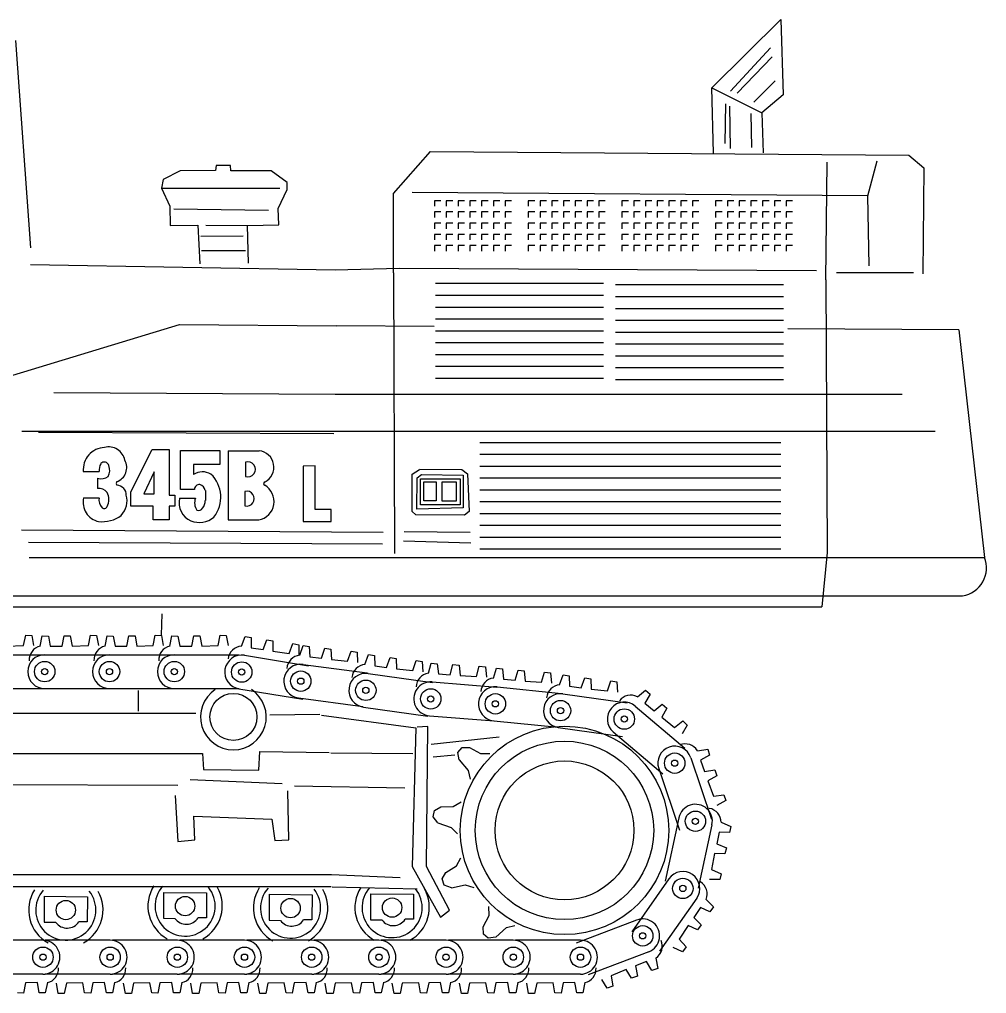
# Model space of a CAD drawing. Extents: x -121210 to 57230, y 84783 to 157800.
# Drawn here: x -65261 to -61552, y 134941 to 138675 of the extents above; entities that cross this region are included whole.
import ezdxf

# ---------------------------------------------------------------- set-up
doc = ezdxf.new("R2010")
doc.units = 0
doc.header["$MEASUREMENT"] = 0
doc.layers.get('0').update_dxf_attribs({"linetype": 'CONTINUOUS'})

# ---------------------------------------------------------------- blocks, each defined once
blk = doc.blocks.new('A$C4B6664B9')
for p, q in [((12446.4, 3472.5), (12710.5, 3734.5)), ((12710.5, 3734.5), (12719.6, 3445.2)), ((9775.7, 3653.7), (9833.3, 2858.4)), ((12517.4, 3459.7), (12670.4, 3625.3)), ((12542.9, 3452.5), (12677.7, 3590.8)), ((12606.7, 3417.9), (12688.6, 3499.8)), ((12451.9, 3221.3), (12446.4, 3472.5)), ((12446.4, 3472.5), (12637.6, 3376)), ((12719.6, 3445.2), (12637.6, 3376)), ((12497.4, 3259.6), (12499.2, 3410.6)), ((12517.4, 3239.5), (12515.6, 3401.5)), ((12595.8, 3374.2), (12597.6, 3243.2)), ((12637.6, 3376), (12643.1, 3223.2)), ((11224.8, 3066.9), (11367.9, 3227.7)), ((11367.9, 3227.7), (13200.9, 3214.3)), ((13200.9, 3214.3), (13259, 3165.2)), ((12883.5, 2736.4), (12887.9, 3187.5)), ((13044.4, 3058), (13080.2, 3192)), ((10407.9, 3154.6), (10341.7, 3121.5)), ((10542.7, 3155.8), (10407.9, 3154.6)), ((10545.1, 3174.2), (10542.7, 3155.8)), ((10600.3, 3174.2), (10545.1, 3174.2)), ((10601.5, 3154.6), (10600.3, 3174.2)), ((10755.9, 3154.6), (10601.5, 3154.6)), ((10817.2, 3109.3), (10755.9, 3154.6)), ((13259, 3165.2), (13254.5, 2758.7)), ((10341.7, 3121.5), (10335.6, 3087.3)), ((10817.2, 3082.4), (10817.2, 3109.3)), ((10335.6, 3087.3), (10367.5, 3018.7)), ((10335.6, 3087.3), (10789, 3087.3)), ((10782.9, 3010.1), (10817.2, 3082.4)), ((11224.8, 2763.2), (11224.8, 3066.9)), ((13044.4, 3058), (11296.4, 3071.4)), ((11407.5, 3039.3), (11382.9, 3039.3)), ((11382.9, 3039.3), (11382.9, 3018.2)), ((11452.6, 3039.3), (11427.9, 3039.3)), ((11427.9, 3039.3), (11427.9, 3018.2)), ((11497.7, 3039.3), (11473, 3039.3)), ((11473, 3039.3), (11473, 3018.2)), ((11542.7, 3039.3), (11518.1, 3039.3)), ((11518.1, 3039.3), (11518.1, 3018.2)), ((11587.8, 3039.3), (11563.2, 3039.3)), ((11563.2, 3039.3), (11563.2, 3018.2)), ((11632.9, 3039.3), (11608.2, 3039.3)), ((11608.2, 3039.3), (11608.2, 3018.2)), ((11678, 3039.3), (11653.3, 3039.3)), ((11653.3, 3039.3), (11653.3, 3018.2)), ((11766.8, 3039.3), (11742.1, 3039.3)), ((11742.1, 3039.3), (11742.1, 3018.2)), ((11811.8, 3039.3), (11787.2, 3039.3)), ((11787.2, 3039.3), (11787.2, 3018.2)), ((11856.9, 3039.3), (11832.3, 3039.3)), ((11832.3, 3039.3), (11832.3, 3018.2)), ((11902, 3039.3), (11877.3, 3039.3)), ((11877.3, 3039.3), (11877.3, 3018.2)), ((11947.1, 3039.3), (11922.4, 3039.3)), ((11922.4, 3039.3), (11922.4, 3018.2)), ((11992.1, 3039.3), (11967.5, 3039.3)), ((11967.5, 3039.3), (11967.5, 3018.2)), ((12037.2, 3039.3), (12012.6, 3039.3)), ((12012.6, 3039.3), (12012.6, 3018.2)), ((12126, 3039.3), (12101.4, 3039.3)), ((12101.4, 3039.3), (12101.4, 3018.2)), ((12171.1, 3039.3), (12146.4, 3039.3)), ((12146.4, 3039.3), (12146.4, 3018.2)), ((12216.2, 3039.3), (12191.5, 3039.3)), ((12191.5, 3039.3), (12191.5, 3018.2)), ((12261.2, 3039.3), (12236.6, 3039.3)), ((12236.6, 3039.3), (12236.6, 3018.2)), ((12306.3, 3039.3), (12281.7, 3039.3)), ((12281.7, 3039.3), (12281.7, 3018.2)), ((12351.4, 3039.3), (12326.7, 3039.3)), ((12326.7, 3039.3), (12326.7, 3018.2)), ((12396.5, 3039.3), (12371.8, 3039.3)), ((12371.8, 3039.3), (12371.8, 3018.2)), ((12485.3, 3039.3), (12460.6, 3039.3)), ((12460.6, 3039.3), (12460.6, 3018.2)), ((12530.3, 3039.3), (12505.7, 3039.3)), ((12505.7, 3039.3), (12505.7, 3018.2)), ((12575.4, 3039.3), (12550.8, 3039.3)), ((12550.8, 3039.3), (12550.8, 3018.2)), ((12620.5, 3039.3), (12595.8, 3039.3)), ((12595.8, 3039.3), (12595.8, 3018.2)), ((12665.6, 3039.3), (12640.9, 3039.3)), ((12640.9, 3039.3), (12640.9, 3018.2)), ((12710.6, 3039.3), (12686, 3039.3)), ((12686, 3039.3), (12686, 3018.2)), ((12755.7, 3039.3), (12731.1, 3039.3)), ((12731.1, 3039.3), (12731.1, 3018.2)), ((13048.9, 2790), (13044.4, 3058)), ((10367.5, 3018.7), (10368.7, 2944)), ((10383.4, 3008.9), (10746.1, 3004)), ((10785.3, 2947.7), (10782.9, 3010.1)), ((11407.5, 2996.4), (11382.9, 2996.4)), ((11382.9, 2996.4), (11382.9, 2975.3)), ((11452.6, 2996.4), (11427.9, 2996.4)), ((11427.9, 2996.4), (11427.9, 2975.3)), ((11497.7, 2996.4), (11473, 2996.4)), ((11473, 2996.4), (11473, 2975.3)), ((11542.7, 2996.4), (11518.1, 2996.4)), ((11518.1, 2996.4), (11518.1, 2975.3)), ((11587.8, 2996.4), (11563.2, 2996.4)), ((11563.2, 2996.4), (11563.2, 2975.3)), ((11632.9, 2996.4), (11608.2, 2996.4)), ((11608.2, 2996.4), (11608.2, 2975.3)), ((11678, 2996.4), (11653.3, 2996.4)), ((11653.3, 2996.4), (11653.3, 2975.3)), ((11766.8, 2996.4), (11742.1, 2996.4)), ((11742.1, 2996.4), (11742.1, 2975.3)), ((11811.8, 2996.4), (11787.2, 2996.4)), ((11787.2, 2996.4), (11787.2, 2975.3)), ((11856.9, 2996.4), (11832.3, 2996.4)), ((11832.3, 2996.4), (11832.3, 2975.3)), ((11902, 2996.4), (11877.3, 2996.4)), ((11877.3, 2996.4), (11877.3, 2975.3)), ((11947.1, 2996.4), (11922.4, 2996.4)), ((11922.4, 2996.4), (11922.4, 2975.3)), ((11992.1, 2996.4), (11967.5, 2996.4)), ((11967.5, 2996.4), (11967.5, 2975.3)), ((12037.2, 2996.4), (12012.6, 2996.4)), ((12012.6, 2996.4), (12012.6, 2975.3)), ((12126, 2996.4), (12101.4, 2996.4)), ((12101.4, 2996.4), (12101.4, 2975.3)), ((12171.1, 2996.4), (12146.4, 2996.4)), ((12146.4, 2996.4), (12146.4, 2975.3)), ((12216.2, 2996.4), (12191.5, 2996.4)), ((12191.5, 2996.4), (12191.5, 2975.3)), ((12261.2, 2996.4), (12236.6, 2996.4)), ((12236.6, 2996.4), (12236.6, 2975.3)), ((12306.3, 2996.4), (12281.7, 2996.4)), ((12281.7, 2996.4), (12281.7, 2975.3)), ((12351.4, 2996.4), (12326.7, 2996.4)), ((12326.7, 2996.4), (12326.7, 2975.3)), ((12396.5, 2996.4), (12371.8, 2996.4)), ((12371.8, 2996.4), (12371.8, 2975.3)), ((12485.3, 2996.4), (12460.6, 2996.4)), ((12460.6, 2996.4), (12460.6, 2975.3)), ((12530.3, 2996.4), (12505.7, 2996.4)), ((12505.7, 2996.4), (12505.7, 2975.3)), ((12575.4, 2996.4), (12550.8, 2996.4)), ((12550.8, 2996.4), (12550.8, 2975.3)), ((12620.5, 2996.4), (12595.8, 2996.4)), ((12595.8, 2996.4), (12595.8, 2975.3)), ((12665.6, 2996.4), (12640.9, 2996.4)), ((12640.9, 2996.4), (12640.9, 2975.3)), ((12710.6, 2996.4), (12686, 2996.4)), ((12686, 2996.4), (12686, 2975.3)), ((12755.7, 2996.4), (12731.1, 2996.4)), ((12731.1, 2996.4), (12731.1, 2975.3)), ((11407.5, 2953.4), (11382.9, 2953.4)), ((11382.9, 2953.4), (11382.9, 2932.3)), ((11452.6, 2953.4), (11427.9, 2953.4)), ((11427.9, 2953.4), (11427.9, 2932.3)), ((11497.7, 2953.4), (11473, 2953.4)), ((11473, 2953.4), (11473, 2932.3)), ((11542.7, 2953.4), (11518.1, 2953.4)), ((11518.1, 2953.4), (11518.1, 2932.3)), ((11587.8, 2953.4), (11563.2, 2953.4)), ((11563.2, 2953.4), (11563.2, 2932.3)), ((11632.9, 2953.4), (11608.2, 2953.4)), ((11608.2, 2953.4), (11608.2, 2932.3)), ((11678, 2953.4), (11653.3, 2953.4)), ((11653.3, 2953.4), (11653.3, 2932.3)), ((11766.8, 2953.4), (11742.1, 2953.4)), ((11742.1, 2953.4), (11742.1, 2932.3)), ((11811.8, 2953.4), (11787.2, 2953.4)), ((11787.2, 2953.4), (11787.2, 2932.3)), ((11856.9, 2953.4), (11832.3, 2953.4)), ((11832.3, 2953.4), (11832.3, 2932.3)), ((11902, 2953.4), (11877.3, 2953.4)), ((11877.3, 2953.4), (11877.3, 2932.3)), ((11947.1, 2953.4), (11922.4, 2953.4)), ((11922.4, 2953.4), (11922.4, 2932.3)), ((11992.1, 2953.4), (11967.5, 2953.4)), ((11967.5, 2953.4), (11967.5, 2932.3)), ((12037.2, 2953.4), (12012.6, 2953.4)), ((12012.6, 2953.4), (12012.6, 2932.3)), ((12126, 2953.4), (12101.4, 2953.4)), ((12101.4, 2953.4), (12101.4, 2932.3)), ((12171.1, 2953.4), (12146.4, 2953.4)), ((12146.4, 2953.4), (12146.4, 2932.3)), ((12216.2, 2953.4), (12191.5, 2953.4)), ((12191.5, 2953.4), (12191.5, 2932.3)), ((12261.2, 2953.4), (12236.6, 2953.4)), ((12236.6, 2953.4), (12236.6, 2932.3)), ((12306.3, 2953.4), (12281.7, 2953.4)), ((12281.7, 2953.4), (12281.7, 2932.3)), ((12351.4, 2953.4), (12326.7, 2953.4)), ((12326.7, 2953.4), (12326.7, 2932.3)), ((12396.5, 2953.4), (12371.8, 2953.4)), ((12371.8, 2953.4), (12371.8, 2932.3)), ((12485.3, 2953.4), (12460.6, 2953.4)), ((12460.6, 2953.4), (12460.6, 2932.3)), ((12530.3, 2953.4), (12505.7, 2953.4)), ((12505.7, 2953.4), (12505.7, 2932.3)), ((12575.4, 2953.4), (12550.8, 2953.4)), ((12550.8, 2953.4), (12550.8, 2932.3)), ((12620.5, 2953.4), (12595.8, 2953.4)), ((12595.8, 2953.4), (12595.8, 2932.3)), ((12665.6, 2953.4), (12640.9, 2953.4)), ((12640.9, 2953.4), (12640.9, 2932.3)), ((12710.6, 2953.4), (12686, 2953.4)), ((12686, 2953.4), (12686, 2932.3)), ((12755.7, 2953.4), (12731.1, 2953.4)), ((12731.1, 2953.4), (12731.1, 2932.3)), ((10368.7, 2944), (10475.3, 2945.3)), ((10475.3, 2945.3), (10482.7, 2797.1)), ((10505.9, 2945.3), (10665.2, 2944)), ((10665.2, 2944), (10785.3, 2947.7)), ((10668.9, 2799.6), (10665.2, 2944)), ((10486.3, 2903.6), (10649.3, 2904.9)), ((11407.5, 2910.5), (11382.9, 2910.5)), ((11382.9, 2910.5), (11382.9, 2889.4)), ((11452.6, 2910.5), (11427.9, 2910.5)), ((11427.9, 2910.5), (11427.9, 2889.4)), ((11497.7, 2910.5), (11473, 2910.5)), ((11473, 2910.5), (11473, 2889.4)), ((11542.7, 2910.5), (11518.1, 2910.5)), ((11518.1, 2910.5), (11518.1, 2889.4)), ((11587.8, 2910.5), (11563.2, 2910.5)), ((11563.2, 2910.5), (11563.2, 2889.4)), ((11632.9, 2910.5), (11608.2, 2910.5)), ((11608.2, 2910.5), (11608.2, 2889.4)), ((11678, 2910.5), (11653.3, 2910.5)), ((11653.3, 2910.5), (11653.3, 2889.4)), ((11766.8, 2910.5), (11742.1, 2910.5)), ((11742.1, 2910.5), (11742.1, 2889.4)), ((11811.8, 2910.5), (11787.2, 2910.5)), ((11787.2, 2910.5), (11787.2, 2889.4)), ((11856.9, 2910.5), (11832.3, 2910.5)), ((11832.3, 2910.5), (11832.3, 2889.4)), ((11902, 2910.5), (11877.3, 2910.5)), ((11877.3, 2910.5), (11877.3, 2889.4)), ((11947.1, 2910.5), (11922.4, 2910.5)), ((11922.4, 2910.5), (11922.4, 2889.4)), ((11992.1, 2910.5), (11967.5, 2910.5)), ((11967.5, 2910.5), (11967.5, 2889.4)), ((12037.2, 2910.5), (12012.6, 2910.5)), ((12012.6, 2910.5), (12012.6, 2889.4)), ((12126, 2910.5), (12101.4, 2910.5)), ((12101.4, 2910.5), (12101.4, 2889.4)), ((12171.1, 2910.5), (12146.4, 2910.5)), ((12146.4, 2910.5), (12146.4, 2889.4)), ((12216.2, 2910.5), (12191.5, 2910.5)), ((12191.5, 2910.5), (12191.5, 2889.4)), ((12261.2, 2910.5), (12236.6, 2910.5)), ((12236.6, 2910.5), (12236.6, 2889.4)), ((12306.3, 2910.5), (12281.7, 2910.5)), ((12281.7, 2910.5), (12281.7, 2889.4)), ((12351.4, 2910.5), (12326.7, 2910.5)), ((12326.7, 2910.5), (12326.7, 2889.4)), ((12396.5, 2910.5), (12371.8, 2910.5)), ((12371.8, 2910.5), (12371.8, 2889.4)), ((12485.3, 2910.5), (12460.6, 2910.5)), ((12460.6, 2910.5), (12460.6, 2889.4)), ((12530.3, 2910.5), (12505.7, 2910.5)), ((12505.7, 2910.5), (12505.7, 2889.4)), ((12575.4, 2910.5), (12550.8, 2910.5)), ((12550.8, 2910.5), (12550.8, 2889.4)), ((12620.5, 2910.5), (12595.8, 2910.5)), ((12595.8, 2910.5), (12595.8, 2889.4)), ((12665.6, 2910.5), (12640.9, 2910.5)), ((12640.9, 2910.5), (12640.9, 2889.4)), ((12710.6, 2910.5), (12686, 2910.5)), ((12686, 2910.5), (12686, 2889.4)), ((12755.7, 2910.5), (12731.1, 2910.5)), ((12731.1, 2910.5), (12731.1, 2889.4)), ((10488.8, 2848.5), (10657.9, 2848.5)), ((11407.5, 2867.6), (11382.9, 2867.6)), ((11382.9, 2867.6), (11382.9, 2846.5)), ((11452.6, 2867.6), (11427.9, 2867.6)), ((11427.9, 2867.6), (11427.9, 2846.5)), ((11497.7, 2867.6), (11473, 2867.6)), ((11473, 2867.6), (11473, 2846.5)), ((11542.7, 2867.6), (11518.1, 2867.6)), ((11518.1, 2867.6), (11518.1, 2846.5)), ((11587.8, 2867.6), (11563.2, 2867.6)), ((11563.2, 2867.6), (11563.2, 2846.5)), ((11632.9, 2867.6), (11608.2, 2867.6)), ((11608.2, 2867.6), (11608.2, 2846.5)), ((11678, 2867.6), (11653.3, 2867.6)), ((11653.3, 2867.6), (11653.3, 2846.5)), ((11766.8, 2867.6), (11742.1, 2867.6)), ((11742.1, 2867.6), (11742.1, 2846.5)), ((11811.8, 2867.6), (11787.2, 2867.6)), ((11787.2, 2867.6), (11787.2, 2846.5)), ((11856.9, 2867.6), (11832.3, 2867.6)), ((11832.3, 2867.6), (11832.3, 2846.5)), ((11902, 2867.6), (11877.3, 2867.6)), ((11877.3, 2867.6), (11877.3, 2846.5)), ((11947.1, 2867.6), (11922.4, 2867.6)), ((11922.4, 2867.6), (11922.4, 2846.5)), ((11992.1, 2867.6), (11967.5, 2867.6)), ((11967.5, 2867.6), (11967.5, 2846.5)), ((12037.2, 2867.6), (12012.6, 2867.6)), ((12012.6, 2867.6), (12012.6, 2846.5)), ((12126, 2867.6), (12101.4, 2867.6)), ((12101.4, 2867.6), (12101.4, 2846.5)), ((12171.1, 2867.6), (12146.4, 2867.6)), ((12146.4, 2867.6), (12146.4, 2846.5)), ((12216.2, 2867.6), (12191.5, 2867.6)), ((12191.5, 2867.6), (12191.5, 2846.5)), ((12261.2, 2867.6), (12236.6, 2867.6)), ((12236.6, 2867.6), (12236.6, 2846.5)), ((12306.3, 2867.6), (12281.7, 2867.6)), ((12281.7, 2867.6), (12281.7, 2846.5)), ((12351.4, 2867.6), (12326.7, 2867.6)), ((12326.7, 2867.6), (12326.7, 2846.5)), ((12396.5, 2867.6), (12371.8, 2867.6)), ((12371.8, 2867.6), (12371.8, 2846.5)), ((12485.3, 2867.6), (12460.6, 2867.6)), ((12460.6, 2867.6), (12460.6, 2846.5)), ((12530.3, 2867.6), (12505.7, 2867.6)), ((12505.7, 2867.6), (12505.7, 2846.5)), ((12575.4, 2867.6), (12550.8, 2867.6)), ((12550.8, 2867.6), (12550.8, 2846.5)), ((12620.5, 2867.6), (12595.8, 2867.6)), ((12595.8, 2867.6), (12595.8, 2846.5)), ((12665.6, 2867.6), (12640.9, 2867.6)), ((12640.9, 2867.6), (12640.9, 2846.5)), ((12710.6, 2867.6), (12686, 2867.6)), ((12686, 2867.6), (12686, 2846.5)), ((12755.7, 2867.6), (12731.1, 2867.6)), ((12731.1, 2867.6), (12731.1, 2846.5)), ((9833.3, 2795.6), (11001.2, 2774.6)), ((11001.2, 2774.6), (11247.2, 2781)), ((11247.2, 2781), (12847.7, 2772.1)), ((11224.8, 2763.2), (11229.3, 1686.7)), ((12883.5, 2736.4), (12887.9, 1691.2)), ((13218.8, 2763.2), (12923.7, 2763.2)), ((11386.9, 2722.9), (12030.6, 2722.9)), ((12077.1, 2717.9), (12720.9, 2717.9)), ((11386.9, 2677.4), (12030.6, 2677.4)), ((12077.1, 2672.4), (12720.9, 2672.4)), ((11386.9, 2632), (12030.6, 2632)), ((12077.1, 2627), (12720.9, 2627)), ((11386.9, 2586.5), (12030.6, 2586.5)), ((12077.1, 2581.5), (12720.9, 2581.5)), ((8136.4, 1874.7), (10404.2, 2565.3)), ((10404.2, 2565.3), (11006.5, 2560.1)), ((11381.6, 2557.6), (11006.5, 2560.1)), ((11386.9, 2541.1), (12030.6, 2541.1)), ((13393.1, 2544.3), (12737, 2548.7)), ((13393.1, 2544.3), (13492, 1672)), ((12077.1, 2536.1), (12720.9, 2536.1)), ((11386.9, 2495.7), (12030.6, 2495.7)), ((12077.1, 2490.7), (12720.9, 2490.7)), ((11386.9, 2450.2), (12030.6, 2450.2)), ((12077.1, 2445.2), (12720.9, 2445.2)), ((11386.9, 2404.8), (12030.6, 2404.8)), ((12077.1, 2399.8), (12720.9, 2399.8)), ((11386.9, 2359.3), (12030.6, 2359.3)), ((12077.1, 2354.3), (12720.9, 2354.3)), ((9922.4, 2303.7), (11001.2, 2298.5)), ((11001.2, 2298.5), (13176.2, 2298.5)), ((9800.2, 2155.8), (13302.5, 2155.8)), ((9864.7, 2152), (10996, 2146.7)), ((11556.9, 2113.2), (12710.9, 2113.2)), ((10217.8, 1923.4), (10300, 2085.4)), ((10300, 2085.4), (10364.9, 2085.4)), ((10364.9, 2085.4), (10364.9, 1910.7)), ((10408.9, 1932.7), (10408.9, 2082)), ((10408.9, 2082), (10559.5, 2082)), ((10559.5, 2082), (10559.5, 2028.7)), ((10591.9, 2080.8), (10591.9, 1815.8)), ((10591.9, 2080.8), (10710, 2080.8)), ((11556.9, 2067.8), (12710.9, 2067.8)), ((10559.5, 2028.7), (10458.7, 2028.7)), ((10458.7, 2028.7), (10458.7, 1989.4)), ((10657.9, 2036.8), (10657.9, 1982.4)), ((10925.5, 2022.9), (10879.2, 2021.8)), ((10879.2, 2021.8), (10879.2, 1810)), ((10925.5, 1855.1), (10925.5, 2022.9)), ((11556.9, 2022.3), (12710.9, 2022.3)), ((10035.9, 2000.9), (10097.3, 2000.9)), ((10308.1, 1999.8), (10267.6, 1915.3)), ((10308.1, 1915.3), (10308.1, 1999.8)), ((11296.9, 1991), (11325.3, 2009.6)), ((11297.4, 1848.3), (11296.9, 1991)), ((11315.5, 1976.8), (11332.2, 1990)), ((11325.8, 2010.1), (11486.8, 2009.1)), ((11332.7, 1990), (11492.7, 1987.5)), ((11486.8, 2009.1), (11509.4, 1992.9)), ((11492.7, 1987.5), (11492.7, 1861.5)), ((11509.4, 1992.9), (11515.7, 1847.8)), ((10090.3, 1975.5), (10090.3, 1936.1)), ((11314.5, 1857.6), (11315.5, 1976.8)), ((11328.3, 1973.8), (11480.4, 1973.8)), ((11328.3, 1873.3), (11328.3, 1973.8)), ((11342, 1961.6), (11389.6, 1961.6)), ((11342, 1888.5), (11342, 1961.6)), ((11389.6, 1961.6), (11389.6, 1888.5)), ((11412.2, 1961.6), (11466.2, 1961.6)), ((11412.2, 1887.5), (11412.2, 1961.6)), ((11466.2, 1961.6), (11466.2, 1887.5)), ((11480.4, 1973.8), (11480.4, 1873.3)), ((11556.9, 1976.9), (12710.9, 1976.9)), ((10217.8, 1869), (10217.8, 1923.4)), ((10267.6, 1915.3), (10308.1, 1915.3)), ((10364.9, 1910.7), (10386.9, 1910.7)), ((10386.9, 1910.7), (10386.9, 1867.9)), ((10462.2, 1932.7), (10408.9, 1932.7)), ((10503.9, 1928), (10503.9, 1889.9)), ((10655.6, 1924.6), (10655.6, 1870.2)), ((11556.9, 1931.4), (12710.9, 1931.4)), ((10037.1, 1900.3), (10096.1, 1900.3)), ((10303.5, 1869), (10217.8, 1869)), ((10303.5, 1815.8), (10303.5, 1869)), ((10386.9, 1867.9), (10364.9, 1867.9)), ((10364.9, 1867.9), (10364.9, 1815.8)), ((10405.4, 1899.1), (10465.6, 1899.1)), ((11480.4, 1873.3), (11328.3, 1873.3)), ((11389.6, 1888.5), (11342, 1888.5)), ((11466.2, 1887.5), (11412.2, 1887.5)), ((11556.9, 1886), (12710.9, 1886)), ((10986.9, 1855.1), (10925.5, 1855.1)), ((10986.9, 1810), (10986.9, 1855.1)), ((11311.6, 1835.6), (11297.4, 1848.3)), ((11498.1, 1834.1), (11311.6, 1835.6)), ((11492.7, 1861.5), (11314.5, 1857.6)), ((11515.7, 1847.8), (11498.1, 1834.1)), ((11556.9, 1840.6), (12710.9, 1840.6)), ((10364.9, 1815.8), (10303.5, 1815.8)), ((10591.9, 1815.8), (10708.9, 1815.8)), ((10879.2, 1810), (10986.9, 1810)), ((11556.9, 1795.1), (12710.9, 1795.1)), ((9799.2, 1778.2), (11185.8, 1768.7)), ((11266.3, 1771.1), (11519.5, 1768.7)), ((9825.2, 1730.9), (11183.5, 1723.8)), ((11263.9, 1735.6), (11521.9, 1728.5)), ((11556.9, 1749.7), (12710.9, 1749.7)), ((11556.9, 1704.3), (12710.9, 1704.3)), ((12887.9, 1691.2), (12867.3, 1482.6)), ((9828.2, 1672), (13492, 1672)), ((7856, 1524.7), (13407.8, 1524.7)), ((8171.8, 1482.6), (12867.3, 1482.6)), ((10337.6, 1455.2), (10335.1, 1374.1)), ((9807.2, 1334), (9815, 1373.5)), ((9815, 1373.5), (9838.4, 1372.9)), ((9838.4, 1372.9), (9845.5, 1334)), ((9870.8, 1331.6), (9878.6, 1371.1)), ((9878.6, 1371.1), (9901.9, 1370.5)), ((9901.9, 1370.5), (9909.1, 1331.6)), ((9954.6, 1332.2), (9962.4, 1371.7)), ((9962.4, 1371.7), (9985.7, 1371.1)), ((9985.7, 1371.1), (9992.9, 1332.2)), ((10055.7, 1334), (10063.5, 1373.5)), ((10063.5, 1373.5), (10086.9, 1372.9)), ((10086.9, 1372.9), (10094, 1334)), ((10119.3, 1331.6), (10127.1, 1371.1)), ((10127.1, 1371.1), (10150.4, 1370.5)), ((10150.4, 1370.5), (10157.6, 1331.6)), ((10203.1, 1332.2), (10210.9, 1371.7)), ((10210.9, 1371.7), (10234.2, 1371.1)), ((10234.2, 1371.1), (10241.4, 1332.2)), ((10304.2, 1334), (10312, 1373.5)), ((10312, 1373.5), (10335.3, 1372.9)), ((10335.3, 1372.9), (10342.5, 1334)), ((10367.8, 1331.6), (10375.6, 1371.1)), ((10375.6, 1371.1), (10398.9, 1370.5)), ((10398.9, 1370.5), (10406.1, 1331.6)), ((10451.6, 1332.2), (10459.4, 1371.7)), ((10459.4, 1371.7), (10482.7, 1371.1)), ((10482.7, 1371.1), (10489.9, 1332.2)), ((10552.7, 1334), (10560.5, 1373.5)), ((10560.5, 1373.5), (10583.8, 1372.9)), ((10583.8, 1372.9), (10591, 1334)), ((10642.3, 1331.5), (10656.4, 1369.2)), ((10656.4, 1369.2), (10679.3, 1364.8)), ((10679.3, 1364.8), (10680.1, 1325.3)), ((10725.1, 1318.6), (10739.1, 1356.3)), ((10739.1, 1356.3), (10762.1, 1351.9)), ((10762.1, 1351.9), (10762.9, 1312.4)), ((9744.4, 1332.2), (9807.2, 1334)), ((9909.1, 1331.6), (9954.6, 1332.2)), ((9992.9, 1332.2), (10055.7, 1334)), ((10157.6, 1331.6), (10203.1, 1332.2)), ((10241.4, 1332.2), (10304.2, 1334)), ((10406.1, 1331.6), (10451.6, 1332.2)), ((10489.9, 1332.2), (10552.7, 1334)), ((10680.1, 1325.3), (10725.1, 1318.6)), ((10762.9, 1312.4), (10825.2, 1304)), ((10825.2, 1304), (10839.2, 1341.7)), ((10839.2, 1341.7), (10862.2, 1337.4)), ((10862.2, 1337.4), (10863, 1297.9)), ((10866, 1296.6), (10879, 1334.6)), ((10879, 1334.6), (10902, 1330.9)), ((10902, 1330.9), (10904, 1291.4)), ((10949.1, 1286), (10962.1, 1324)), ((10962.1, 1324), (10985.2, 1320.3)), ((10985.2, 1320.3), (10987.1, 1280.9)), ((11049.6, 1274.3), (11062.6, 1312.3)), ((11062.6, 1312.3), (11085.6, 1308.6)), ((11085.6, 1308.6), (11087.6, 1269.2)), ((9639.4, 1299.1), (9888, 1299.1)), ((9887.9, 1299.1), (10136.5, 1299.1)), ((10136.4, 1299.1), (10385, 1299.1)), ((10384.9, 1299.1), (10633.5, 1299.1)), ((10653.9, 1296.6), (10899.3, 1256.5)), ((10904, 1291.4), (10949.1, 1286)), ((10987.1, 1280.9), (11049.6, 1274.3)), ((11115.9, 1261.4), (11129, 1299.4)), ((11129, 1299.4), (11152.1, 1295.6)), ((11152.1, 1295.6), (11153.8, 1256.1)), ((11198.9, 1250.4), (11212.1, 1288.4)), ((11212.1, 1288.4), (11235.1, 1284.6)), ((11235.1, 1284.6), (11236.9, 1245.1)), ((11299.3, 1238.2), (11312.5, 1276.2)), ((11312.5, 1276.2), (11335.5, 1272.4)), ((11335.5, 1272.4), (11337.3, 1232.9)), ((10878.6, 1262), (11125, 1228.9)), ((11153.8, 1256.1), (11198.9, 1250.4)), ((11236.9, 1245.1), (11299.3, 1238.2)), ((11359.1, 1228.1), (11370, 1266.9)), ((11370, 1266.9), (11393.2, 1264.4)), ((11393.2, 1264.4), (11397.3, 1225.1)), ((11442.6, 1222.1), (11453.5, 1260.8)), ((11453.5, 1260.8), (11476.8, 1258.4)), ((11476.8, 1258.4), (11480.8, 1219)), ((11543.6, 1215.8), (11554.5, 1254.6)), ((11554.5, 1254.6), (11577.7, 1252.1)), ((11577.7, 1252.1), (11581.8, 1212.8)), ((11608.7, 1209.3), (11620.3, 1247.8)), ((11620.3, 1247.8), (11643.5, 1244.9)), ((11643.5, 1244.9), (11646.8, 1205.5)), ((11692.1, 1201.6), (11703.8, 1240.1)), ((11703.8, 1240.1), (11726.9, 1237.2)), ((11726.9, 1237.2), (11730.2, 1197.8)), ((11128.3, 1226.8), (11374.5, 1192.5)), ((11397.3, 1225.1), (11442.6, 1222.1)), ((11480.8, 1219), (11543.6, 1215.8)), ((11646.8, 1205.5), (11692.1, 1201.6)), ((11730.2, 1197.8), (11792.9, 1193.4)), ((11792.9, 1193.4), (11804.6, 1231.9)), ((11804.6, 1231.9), (11827.8, 1229)), ((11827.8, 1229), (11831.1, 1189.6)), ((11862.5, 1183.4), (11875.6, 1221.5)), ((11875.6, 1221.5), (11898.7, 1217.6)), ((11898.7, 1217.6), (11900.4, 1178.2)), ((11945.5, 1172.5), (11958.7, 1210.5)), ((11958.7, 1210.5), (11981.7, 1206.7)), ((11981.7, 1206.7), (11983.5, 1167.2)), ((12046, 1160.3), (12059.1, 1198.3)), ((12059.1, 1198.3), (12082.1, 1194.5)), ((9639.4, 1169.2), (9888, 1169.2)), ((9887.9, 1169.2), (10136.5, 1169.2)), ((10136.4, 1169.2), (10385, 1169.2)), ((10247.8, 1082.4), (10247.8, 1161.6)), ((10384.9, 1169.2), (10633.5, 1169.2)), ((10632.9, 1168.4), (10878.3, 1128.3)), ((11373.5, 1194.4), (11621.4, 1174.6)), ((11622.5, 1175.2), (11869.9, 1150.6)), ((11900.4, 1178.2), (11945.5, 1172.5)), ((11983.5, 1167.2), (12046, 1160.3)), ((12082.1, 1194.5), (12083.9, 1155)), ((12160.5, 1137.7), (12191.9, 1162.7)), ((12191.9, 1162.7), (12209.4, 1147.2)), ((10861.3, 1133.3), (11107.7, 1100.1)), ((11874.9, 1148.9), (12121.2, 1114.5)), ((12209.4, 1147.2), (12189.7, 1112.9)), ((11110.3, 1098.1), (11356.6, 1063.8)), ((12152.4, 1101.8), (12342, 940.9)), ((12189.7, 1112.9), (12224.7, 1083.9)), ((12224.7, 1083.9), (12256.2, 1108.9)), ((12273.6, 1093.4), (12253.9, 1059.1)), ((12256.2, 1108.9), (12273.6, 1093.4)), ((9513.3, 1075.2), (10467.4, 1075.2)), ((10751.8, 1068.1), (10942.6, 1071.6)), ((10948.7, 1067.3), (11310.4, 1018.3)), ((11363.2, 1064.8), (11611, 1045.1)), ((11609.6, 1045.9), (11857, 1021.3)), ((12253.9, 1059.1), (12303, 1019.8)), ((11310.4, 1018.3), (11297.5, 486.7)), ((11356.9, 1023.4), (11315.5, 1020.9)), ((11351.7, 486.7), (11356.9, 1023.4)), ((11856.9, 1020.2), (12103.2, 985.8)), ((12303, 1019.8), (12334.5, 1044.9)), ((12351.9, 1029.3), (12332.2, 995)), ((12334.5, 1044.9), (12351.9, 1029.3)), ((11369.8, 956.3), (11630.7, 984.7)), ((12068.3, 1002.8), (12257.9, 841.8)), ((11472.4, 924.6), (11489.2, 942.8)), ((11489.2, 942.8), (11517, 943.3)), ((11517, 943.3), (11559.2, 919.8)), ((12390.5, 930.9), (12430.3, 936.2)), ((12430.3, 936.2), (12437.3, 913.9)), ((9466.5, 920.6), (10492.6, 920.6)), ((10492.6, 920.6), (10496.2, 859.4)), ((10708.6, 855.8), (10712.2, 927.8)), ((10712.2, 927.8), (10978.6, 924.2)), ((10984.9, 922.8), (11300, 920.2)), ((11377.5, 907.3), (11460.2, 915.1)), ((11476.7, 895.3), (11472.4, 924.6)), ((11559.2, 919.8), (11594.3, 920.3)), ((12365.2, 904.2), (12445.4, 668.9)), ((12437.3, 913.9), (12402.8, 894.6)), ((10496.2, 859.4), (10708.6, 855.8)), ((11476.7, 895.3), (11512.2, 854.6)), ((12242.2, 862.3), (12322.4, 626.9)), ((12402.8, 894.6), (12418.1, 851.8)), ((11512.2, 854.6), (11519.9, 821.5)), ((12418.1, 851.8), (12457.9, 857.1)), ((12464.9, 834.8), (12430.4, 815.5)), ((12457.9, 857.1), (12464.9, 834.8)), ((8267.6, 809.1), (10399, 798.3)), ((10445.8, 819.9), (10798.6, 805.5)), ((10845.4, 796.3), (11269, 788.6)), ((12430.4, 815.5), (12452.4, 756.6)), ((10388.2, 758.7), (10399, 582.5)), ((10823.8, 589.7), (10820.2, 776.7)), ((12452.4, 756.6), (12492.3, 762)), ((12492.3, 762), (12499.2, 739.7)), ((11382.5, 701.5), (11406.3, 715.9)), ((11406.3, 715.9), (11454.6, 717)), ((11454.6, 717), (11484.6, 735.1)), ((12499.2, 739.7), (12464.8, 720.4)), ((10463.8, 589.7), (10460.2, 679.6)), ((10460.2, 679.6), (10759, 668.8)), ((11377.2, 677.2), (11382.5, 701.5)), ((11395.7, 654.2), (11377.2, 677.2)), ((12319.6, 674.1), (12266.9, 431.1)), ((10759, 668.8), (10769.8, 586.1)), ((11395.7, 654.2), (11447, 636.9)), ((11447, 636.9), (11470.3, 612.3)), ((12446.6, 646.6), (12393.8, 403.6)), ((12482, 656.4), (12518.9, 640.4)), ((12518.9, 640.4), (12513.4, 617.7)), ((12473.9, 618.9), (12464.8, 574.4)), ((12513.4, 617.7), (12473.9, 618.9)), ((10399, 582.5), (10463.8, 589.7)), ((10769.8, 586.1), (10823.8, 589.7)), ((12464.8, 574.4), (12501.7, 558.4)), ((12456.7, 536.9), (12445.1, 475.1)), ((12496.2, 535.7), (12456.7, 536.9)), ((12501.7, 558.4), (12496.2, 535.7)), ((11297.5, 486.7), (11405.9, 293.1)), ((11439.5, 318.9), (11351.7, 486.7)), ((11425.6, 463.8), (11466.7, 489.1)), ((11466.7, 489.1), (11483.5, 519.9)), ((7857.2, 456.6), (10985.8, 456.6)), ((10987.5, 455.7), (11251, 445.4)), ((11412.3, 439.3), (11425.6, 463.8)), ((12445.1, 475.1), (12482, 459.2)), ((12482, 459.2), (12476.5, 436.5)), ((11420, 415.7), (11412.3, 439.3)), ((11447.6, 405.2), (11420, 415.7)), ((11447.6, 405.2), (11500.5, 416.2)), ((11500.5, 416.2), (11533.2, 406.6)), ((12281.6, 440.1), (12138.8, 236.6)), ((12476.5, 436.5), (12437, 437.7)), ((7857.2, 409.8), (10985.8, 409.8)), ((10343.5, 387.9), (10508.8, 386.3)), ((10343.5, 387.9), (10343.5, 288.5)), ((10508.8, 386.3), (10508.3, 290.2)), ((10748, 380.4), (10913.3, 378.7)), ((10748, 380.4), (10748, 281)), ((10913.3, 378.7), (10912.7, 282.7)), ((10990.1, 409.2), (11315.5, 401.5)), ((11137.3, 382.3), (11302.6, 380.6)), ((11137.3, 382.3), (11137.3, 282.9)), ((11302.6, 380.6), (11302.1, 284.5)), ((9886.2, 372.8), (10051.5, 371.2)), ((9886.2, 372.8), (9886.2, 273.4)), ((10051.5, 371.2), (10050.9, 275.1)), ((12388, 365.5), (12245.2, 162)), ((12424.4, 360.8), (12452.3, 331.8)), ((11405.9, 293.1), (11439.5, 318.9)), ((11592.3, 298.6), (11591.2, 333.6)), ((12402.4, 329.4), (12376.8, 291.9)), ((12438.4, 313), (12402.4, 329.4)), ((12452.3, 331.8), (12438.4, 313)), ((9886.2, 273.4), (9930, 272.9)), ((10050.9, 275.1), (10018.9, 275.1)), ((10343.5, 288.5), (10387.4, 288)), ((10508.3, 290.2), (10476.2, 290.2)), ((10748, 281), (10791.9, 280.4)), ((10912.7, 282.7), (10880.7, 282.7)), ((11137.3, 282.9), (11181.2, 282.3)), ((11302.1, 284.5), (11270, 284.5)), ((11569.5, 255.9), (11592.3, 298.6)), ((12157.8, 281.8), (11925.6, 192.9)), ((12376.8, 291.9), (12404.6, 262.8)), ((12404.6, 262.8), (12390.7, 244.1)), ((11570.4, 228.1), (11569.5, 255.9)), ((11589, 211.6), (11570.4, 228.1)), ((11618.1, 216.4), (11658.3, 252.7)), ((11658.3, 252.7), (11691.2, 260.9)), ((12354.8, 260.5), (12320.2, 208)), ((12390.7, 244.1), (12354.8, 260.5)), ((9881.2, 204.2), (9632.6, 204.4)), ((10138.9, 204.2), (9890.2, 204.4)), ((10396.5, 204.2), (10147.9, 204.4)), ((10654.2, 204.2), (10405.5, 204.4)), ((10911.8, 204.2), (10663.2, 204.4)), ((11169.5, 204.2), (10920.8, 204.4)), ((11427.1, 204.2), (11178.5, 204.4)), ((11684.8, 204.2), (11436.1, 204.4)), ((11618.1, 216.4), (11589, 211.6)), ((11942.4, 204.2), (11693.8, 204.4)), ((12320.2, 208), (12348, 179)), ((12204.2, 160.4), (11972, 71.5)), ((12334.1, 160.3), (12298.2, 176.7)), ((12348, 179), (12334.1, 160.3)), ((12196, 122.4), (12153.8, 105.6)), ((12216.6, 88.7), (12196, 122.4)), ((12231.8, 136.1), (12238.6, 96.5)), ((12118, 91.9), (12060, 67.8)), ((12138.6, 58.2), (12118, 91.9)), ((12153.8, 105.6), (12160.6, 66)), ((12238.6, 96.5), (12216.6, 88.7)), ((9881.1, 74.2), (9632.5, 74.5)), ((9814.4, 41.2), (9806.6, 1.7)), ((9859.9, 41.7), (9814.4, 41.2)), ((9867, 2.8), (9859.9, 41.7)), ((10138.8, 74.2), (9890.1, 74.5)), ((9898.2, 41.7), (9890.3, 2.2)), ((9939.7, 0.6), (9932.6, 39.5)), ((9970.9, 39.5), (9963.1, 0)), ((10033.7, 41.2), (9970.9, 39.5)), ((10040.9, 2.3), (10033.7, 41.2)), ((10072, 41.2), (10064.2, 1.7)), ((10117.5, 41.7), (10072, 41.2)), ((10124.6, 2.8), (10117.5, 41.7)), ((10396.4, 74.2), (10147.8, 74.5)), ((10155.8, 41.7), (10148, 2.2)), ((10197.4, 0.6), (10190.2, 39.5)), ((10228.5, 39.5), (10220.7, 0)), ((10291.4, 41.2), (10228.5, 39.5)), ((10298.5, 2.3), (10291.4, 41.2)), ((10329.7, 41.2), (10321.9, 1.7)), ((10375.2, 41.7), (10329.7, 41.2)), ((10382.3, 2.8), (10375.2, 41.7)), ((10654.1, 74.2), (10405.4, 74.5)), ((10413.5, 41.7), (10405.6, 2.2)), ((10455, 0.6), (10447.9, 39.5)), ((10486.2, 39.5), (10478.4, 0)), ((10549, 41.2), (10486.2, 39.5)), ((10556.2, 2.3), (10549, 41.2)), ((10587.3, 41.2), (10579.5, 1.7)), ((10632.8, 41.7), (10587.3, 41.2)), ((10639.9, 2.8), (10632.8, 41.7)), ((10911.7, 74.2), (10663.1, 74.5)), ((10671.1, 41.7), (10663.3, 2.2)), ((10712.7, 0.6), (10705.5, 39.5)), ((10743.8, 39.5), (10736, 0)), ((10806.7, 41.2), (10743.8, 39.5)), ((10813.8, 2.3), (10806.7, 41.2)), ((10845, 41.2), (10837.2, 1.7)), ((10890.5, 41.7), (10845, 41.2)), ((10897.6, 2.8), (10890.5, 41.7)), ((11169.4, 74.2), (10920.7, 74.5)), ((10928.8, 41.7), (10920.9, 2.2)), ((10970.3, 0.6), (10963.2, 39.5)), ((11001.5, 39.5), (10993.7, 0)), ((11064.3, 41.2), (11001.5, 39.5)), ((11071.5, 2.3), (11064.3, 41.2)), ((11102.6, 41.2), (11094.8, 1.7)), ((11148.1, 41.7), (11102.6, 41.2)), ((11155.2, 2.8), (11148.1, 41.7)), ((11427, 74.2), (11178.4, 74.5)), ((11186.4, 41.7), (11178.6, 2.2)), ((11228, 0.6), (11220.8, 39.5)), ((11259.1, 39.5), (11251.3, 0)), ((11322, 41.2), (11259.1, 39.5)), ((11329.1, 2.3), (11322, 41.2)), ((11360.3, 41.2), (11352.5, 1.7)), ((11405.8, 41.7), (11360.3, 41.2)), ((11412.9, 2.8), (11405.8, 41.7)), ((11684.7, 74.2), (11436, 74.5)), ((11444.1, 41.7), (11436.2, 2.2)), ((11485.6, 0.6), (11478.5, 39.5)), ((11516.8, 39.5), (11509, 0)), ((11579.6, 41.2), (11516.8, 39.5)), ((11586.8, 2.3), (11579.6, 41.2)), ((11617.9, 41.2), (11610.1, 1.7)), ((11663.4, 41.7), (11617.9, 41.2)), ((11670.6, 2.8), (11663.4, 41.7)), ((11942.3, 74.2), (11693.7, 74.5)), ((11701.7, 41.7), (11693.9, 2.2)), ((11743.3, 0.6), (11736.1, 39.5)), ((11774.4, 39.5), (11766.6, 0)), ((11837.3, 41.2), (11774.4, 39.5)), ((11844.4, 2.3), (11837.3, 41.2)), ((11875.6, 41.2), (11867.8, 1.7)), ((11921.1, 41.7), (11875.6, 41.2)), ((11928.2, 2.8), (11921.1, 41.7)), ((11959.4, 41.7), (11951.5, 2.2)), ((12044.8, 20.4), (12024.2, 54.1)), ((12060, 67.8), (12066.8, 28.1)), ((12160.6, 66), (12138.6, 58.2)), ((9806.6, 1.7), (9783.2, 2.3)), ((9890.3, 2.2), (9867, 2.8)), ((9963.1, 0), (9939.7, 0.6)), ((10064.2, 1.7), (10040.9, 2.3)), ((10148, 2.2), (10124.6, 2.8)), ((10220.7, 0), (10197.4, 0.6)), ((10321.9, 1.7), (10298.5, 2.3)), ((10405.6, 2.2), (10382.3, 2.8)), ((10478.4, 0), (10455, 0.6)), ((10579.5, 1.7), (10556.2, 2.3)), ((10663.3, 2.2), (10639.9, 2.8)), ((10736, 0), (10712.7, 0.6)), ((10837.2, 1.7), (10813.8, 2.3)), ((10920.9, 2.2), (10897.6, 2.8)), ((10993.7, 0), (10970.3, 0.6)), ((11094.8, 1.7), (11071.5, 2.3)), ((11178.6, 2.2), (11155.2, 2.8)), ((11251.3, 0), (11228, 0.6)), ((11352.5, 1.7), (11329.1, 2.3)), ((11436.2, 2.2), (11412.9, 2.8)), ((11509, 0), (11485.6, 0.6)), ((11610.1, 1.7), (11586.8, 2.3)), ((11693.9, 2.2), (11670.6, 2.8)), ((11766.6, 0), (11743.3, 0.6)), ((11867.8, 1.7), (11844.4, 2.3)), ((11951.5, 2.2), (11928.2, 2.8)), ((12066.8, 28.1), (12044.8, 20.4))]:
    blk.add_line(p, q)
for centre, radius in [((9887.9, 1234.1), 39.1), ((10136.4, 1234.1), 39.1), ((10384.9, 1234.1), 39.1), ((10643.4, 1232.5), 39.1), ((9887.9, 1234.1), 12), ((10136.4, 1234.1), 12), ((10384.9, 1234.1), 12), ((10643.4, 1232.5), 12), ((10869.9, 1197.6), 39.1), ((10869.9, 1197.6), 12), ((11119.3, 1162.5), 39.1), ((11119.3, 1162.5), 12), ((11368.3, 1129.6), 39.1), ((10611.5, 1060.4), 90.2), ((11368.3, 1129.6), 12), ((11616, 1110.6), 39.1), ((11616, 1110.6), 12), ((11865.9, 1084.5), 39.1), ((11865.9, 1084.5), 12), ((12110.4, 1052.3), 39.1), ((12110.4, 1052.3), 12), ((11881, 625.4), 399.6), ((11881, 625.4), 342), ((12303.7, 883.2), 39.1), ((11881, 625.4), 266.2), ((12303.7, 883.2), 12), ((12383.1, 660.4), 39.1), ((12383.1, 660.4), 12), ((12334.8, 402.8), 39.1), ((12334.8, 402.8), 12), ((9968.9, 320), 37.1), ((10426.3, 335.1), 37.1), ((10830.7, 327.5), 37.1), ((11220.1, 329.4), 37.1), ((12181, 221.1), 39.1), ((12181, 221.1), 12), ((9881.2, 139.2), 39.1), ((9881.2, 139.2), 12), ((10138.8, 139.2), 39.1), ((10138.8, 139.2), 12), ((10396.5, 139.2), 39.1), ((10396.5, 139.2), 12), ((10654.1, 139.2), 39.1), ((10654.1, 139.2), 12), ((10911.8, 139.2), 39.1), ((10911.8, 139.2), 12), ((11169.4, 139.2), 39.1), ((11169.4, 139.2), 12), ((11427.1, 139.2), 39.1), ((11427.1, 139.2), 12), ((11684.7, 139.2), 39.1), ((11684.7, 139.2), 12), ((11942.4, 139.2), 39.1), ((11942.4, 139.2), 12)]:
    blk.add_circle(centre, radius)
for centre, radius, start, end in [((10120.4, 2008.6), 84.9, 92.058, 185.1621), ((10133.4, 2032.5), 63, 11.208, 104.7453), ((10703.4, 2017.6), 63.5, 297.5307, 84.0272), ((10145.6, 2007.9), 48.8, 151.1912, 188.2213), ((10116.5, 2020), 17.8, 12.6543, 139.8486), ((10092, 2005.5), 45.7, 329.3015, 23.7556), ((10145.6, 2016.5), 57.1, 289.0279, 29.6318), ((10667, 2009.6), 28.7, 251.619, 108.381), ((10104.1, 2020.1), 46.7, 252.8508, 305.6467), ((10493.8, 1937.3), 62.7, 59.8536, 123.9903), ((10439.6, 1902.8), 123.4, 321.8698, 46.0279), ((10175.9, 1955.6), 13.6, 149.2375, 210.7625), ((10163.2, 1911), 37.7, 357.6975, 88.5372), ((10481.4, 1932), 19.3, 85.5919, 177.8603), ((10474.1, 1922.1), 30.3, 11.2346, 73.195), ((10695.8, 1886.4), 71.8, 280.4813, 60.1673), ((10733.6, 1954.8), 6.52, 97.2538, 251.3147), ((10097.1, 1900.2), 36.6, 35.6016, 100.6588), ((10075, 1893.7), 58.8, 333.1575, 28.1762), ((10119.8, 1889.9), 83.8, 317.1836, 14.5446), ((10663.4, 1897.4), 28.3, 254.0252, 105.9748), ((10110.3, 1883.2), 75.2, 166.8477, 257.9607), ((10140.1, 1893.4), 44.5, 171.1415, 223.6215), ((10476.8, 1880.4), 73.8, 165.2975, 247.6382), ((10515.6, 1881.8), 52.9, 160.8637, 213.4982), ((10459.5, 1889.1), 44.3, 320.299, 0.9975), ((10108.9, 1929.1), 120.3, 263.1977, 307.0025), ((10116.2, 1871.6), 12.2, 226.9685, 338.4574), ((10477.8, 1869.4), 18, 249.471, 331.2472), ((10480.6, 1892.8), 86.7, 248.4691, 310.3047), ((13390.1, 1632.6), 109.3, 279.3265, 21.1379), ((9882.7, 1278.5), 54.5, 102.6014, 183.2186), ((10131.2, 1278.5), 54.5, 102.6014, 183.2186), ((10379.7, 1278.5), 54.5, 102.6014, 183.2186), ((10645.5, 1277.1), 54.5, 93.3176, 173.9348), ((9887.9, 1234.1), 65, 90, 270), ((10136.4, 1234.1), 65, 90, 270), ((10384.9, 1234.1), 65, 90, 270), ((10643.4, 1232.5), 65, 80.7162, 260.7162), ((10870.7, 1242.3), 54.5, 94.9384, 175.5556), ((10869.9, 1197.6), 65, 82.337, 262.337), ((11120.3, 1207.1), 54.5, 94.6652, 175.2824), ((11119.3, 1162.5), 65, 82.0638, 262.0638), ((11366.7, 1174.2), 54.5, 98.0466, 178.6638), ((11615.3, 1155.2), 54.5, 96.9242, 177.5414), ((10611.5, 1060.4), 126.1, 123.428, 56.572), ((11368.3, 1129.6), 65, 85.4452, 265.4452), ((11616, 1110.6), 65, 84.3228, 264.3228), ((11866.9, 1129.2), 54.5, 94.6652, 175.2824), ((11865.9, 1084.5), 65, 82.0638, 262.0638), ((12135.1, 1089.5), 54.5, 62.2681, 142.8854), ((12110.4, 1052.3), 65, 49.6668, 229.6668), ((12303.7, 883.2), 65, 18.8281, 198.8281), ((12344, 902.5), 54.5, 31.4295, 112.0467), ((12383.1, 660.4), 65, 347.7624, 167.7624), ((12427.5, 656), 54.5, 0.3638, 80.981), ((12334.8, 402.8), 65, 324.9467, 144.9467), ((10426.3, 335.1), 142.6, 147.2185, 241.421), ((10426.3, 335.1), 115.3, 138.4979, 38.7767), ((12374.1, 381.6), 54.5, 337.5481, 58.1653), ((9968.9, 320), 142.6, 147.2185, 241.421), ((9968.9, 320), 115.3, 138.4979, 38.7767), ((9967.5, 320.8), 144, 298.9995, 29.4831), ((10424.9, 335.9), 144, 298.9995, 29.4831), ((10830.7, 327.5), 142.6, 147.2185, 241.421), ((10830.7, 327.5), 115.3, 138.4979, 38.7767), ((10829.4, 328.3), 144, 298.9995, 29.4831), ((11220.1, 329.4), 142.6, 147.2185, 241.421), ((11220.1, 329.4), 115.3, 138.4979, 38.7767), ((11218.7, 330.2), 144, 298.9995, 29.4831), ((9973.7, 304.7), 54, 216.1195, 326.7782), ((10431, 319.8), 54, 216.1195, 326.7782), ((10835.5, 312.3), 54, 216.1195, 326.7782), ((11224.8, 314.1), 54, 216.1195, 326.7782), ((12181, 221.1), 65, 290.9505, 110.9505), ((9881.2, 139.2), 65, 269.9483, 89.9483), ((10138.8, 139.2), 65, 269.9483, 89.9483), ((10396.5, 139.2), 65, 269.9483, 89.9483), ((10654.1, 139.2), 65, 269.9483, 89.9483), ((10911.8, 139.2), 65, 269.9483, 89.9483), ((11169.4, 139.2), 65, 269.9483, 89.9483), ((11427.1, 139.2), 65, 269.9483, 89.9483), ((11684.7, 139.2), 65, 269.9483, 89.9483), ((11942.4, 139.2), 65, 269.9483, 89.9483), ((12201.7, 181.5), 54.5, 303.5519, 24.1691), ((9886.3, 94.8), 54.5, 282.5496, 3.1669), ((10144, 94.8), 54.5, 282.5496, 3.1669), ((10401.6, 94.8), 54.5, 282.5496, 3.1669), ((10659.3, 94.8), 54.5, 282.5496, 3.1669), ((10916.9, 94.8), 54.5, 282.5496, 3.1669), ((11174.6, 94.8), 54.5, 282.5496, 3.1669), ((11432.2, 94.8), 54.5, 282.5496, 3.1669), ((11689.9, 94.8), 54.5, 282.5496, 3.1669), ((11947.5, 94.8), 54.5, 282.5496, 3.1669)]:
    blk.add_arc(centre, radius, start, end)

msp = doc.modelspace()

# ---------------------------------------------------------------- block references
msp.add_blockref('A$C4B6664B9', (-75051.8, 134940.6))

doc.saveas('drawing.dxf')
